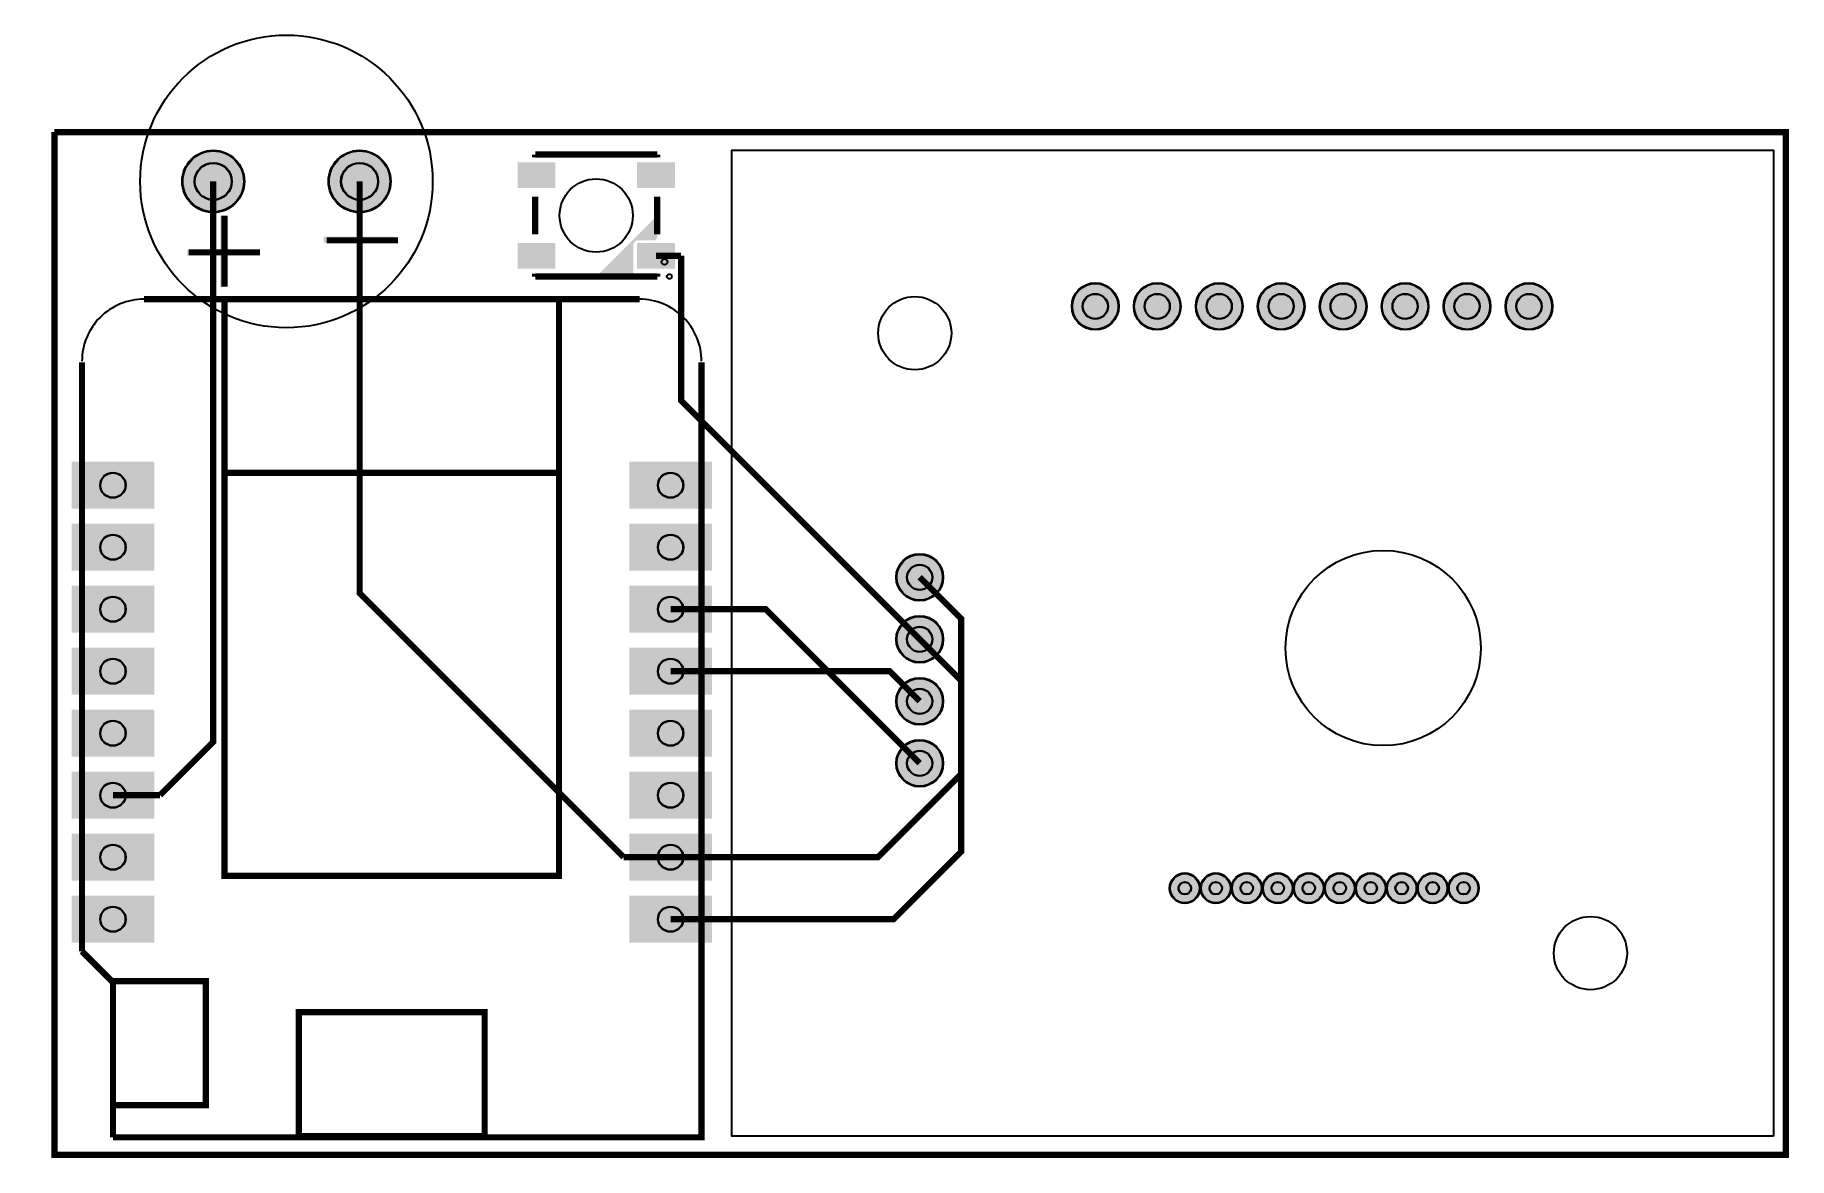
# Model space of a CAD drawing. Header units: millimetres. Extents: x -0.6 to 71.3, y 0 to 46.
import ezdxf

# ---------------------------------------------------------------- set-up
doc = ezdxf.new("R2010")
doc.units = ezdxf.units.MM
for name, color, linetype, true_color in [('BoardOutLine', 7, 'Continuous', 0xff00ff), ('BottomLayer', 7, 'Continuous', 0x0000ff), ('BottomSolderMaskLayer', 7, 'Continuous', 0xaa00ff), ('Document', 7, 'Continuous', 0xffffff), ('Multi-Layer', 7, 'Continuous', 0xc0c0c0), ('TopLayer', 7, 'Continuous', 0xff0000), ('TopPasteMaskLayer', 7, 'Continuous', 0x808080), ('TopSilkLayer', 7, 'Continuous', 0xffcc00), ('TopSolderMaskLayer', 7, 'Continuous', 0x800080)]:
    doc.layers.add(name, color=color, linetype=linetype, true_color=true_color)

msp = doc.modelspace()

# ---------------------------------------------------------------- hatches: boundary and pattern name
at = {"layer": 'BottomSolderMaskLayer'}
for points in [[(5.433020066040217, 40.010160020320086, 1), (7.983032766065617, 40.010160020320086, 1)], [(11.433020066040218, 40.010160020320086, 1), (13.983032766065616, 40.010160020320086, 1)], [(41.90259080518159, 34.88950977901959, 1), (43.83299466598932, 34.88950977901959, 1)], [(44.44259588519172, 34.88950977901959, 1), (46.37299974599945, 34.88950977901959, 1)], [(46.982600965201854, 34.88950977901959, 1), (48.91300482600958, 34.88950977901959, 1)], [(49.52260604521199, 34.88950977901959, 1), (51.453009906019716, 34.88950977901959, 1)], [(52.06261112522212, 34.88950977901959, 1), (53.99301498602985, 34.88950977901959, 1)], [(54.60261620523225, 34.88950977901959, 1), (56.53302006603998, 34.88950977901959, 1)], [(57.142621285242384, 34.88950977901959, 1), (59.073025146050114, 34.88950977901959, 1)], [(59.682626365252744, 34.88950977901959, 1), (61.613030226060474, 34.88950977901959, 1)], [(4.292735585471064, 26.598933197866472), (0.8992887985776861, 26.598933197866472), (0.8992887985776861, 28.52933705867406), (4.292735585471064, 28.52933705867406)], [(23.759334518668993, 28.52933705867406), (27.152781305562485, 28.52933705867406), (27.152781305562485, 26.598933197866472), (23.759334518668993, 26.598933197866472)], [(4.292735585471064, 24.05892811785634), (0.8992887985776861, 24.05892811785634), (0.8992887985776861, 25.989331978663927), (4.292735585471064, 25.989331978663927)], [(23.759334518668993, 25.989331978663927), (27.152781305562485, 25.989331978663927), (27.152781305562485, 24.05892811785634), (23.759334518668993, 24.05892811785634)], [(34.704216408432885, 23.79222758445519, 1), (36.634620269240614, 23.79222758445519, 1)], [(4.292735585471064, 21.518923037846207), (0.8992887985776861, 21.518923037846207), (0.8992887985776861, 23.449326898653794), (4.292735585471064, 23.449326898653794)], [(23.759334518668993, 23.449326898653794), (27.152781305562485, 23.449326898653794), (27.152781305562485, 21.518923037846207), (23.759334518668993, 21.518923037846207)], [(34.704216408432885, 21.252222504445058, 1), (36.634620269240614, 21.252222504445058, 1)], [(4.292735585471064, 18.97891795783596), (0.8992887985776861, 18.97891795783596), (0.8992887985776861, 20.909321818643548), (4.292735585471064, 20.909321818643548)], [(23.759334518668993, 20.909321818643548), (27.152781305562485, 20.909321818643548), (27.152781305562485, 18.97891795783596), (23.759334518668993, 18.97891795783596)], [(34.704216408432885, 18.712217424434925, 1), (36.634620269240614, 18.712217424434925, 1)], [(4.292735585471064, 16.438912877825828), (0.8992887985776861, 16.438912877825828), (0.8992887985776861, 18.369316738633415), (4.292735585471064, 18.369316738633415)], [(23.759334518668993, 18.369316738633415), (27.152781305562485, 18.369316738633415), (27.152781305562485, 16.438912877825828), (23.759334518668993, 16.438912877825828)], [(34.704216408432885, 16.17221234442468, 1), (36.634620269240614, 16.17221234442468, 1)], [(4.292735585471064, 13.898907797815696), (0.8992887985776861, 13.898907797815696), (0.8992887985776861, 15.829311658623283), (4.292735585471064, 15.829311658623283)], [(23.759334518668993, 15.829311658623283), (27.152781305562485, 15.829311658623283), (27.152781305562485, 13.898907797815696), (23.759334518668993, 13.898907797815696)], [(4.292735585471064, 11.358902717805563), (0.8992887985776861, 11.358902717805563), (0.8992887985776861, 13.28930657861315), (4.292735585471064, 13.28930657861315)], [(23.759334518668993, 13.28930657861315), (27.152781305562485, 13.28930657861315), (27.152781305562485, 11.358902717805563), (23.759334518668993, 11.358902717805563)], [(45.91275082550168, 11.054102108204233, 1), (47.16344932689868, 11.054102108204233, 1)], [(47.18275336550686, 11.054102108204233, 1), (48.43345186690386, 11.054102108204233, 1)], [(48.452755905511815, 11.054102108204233, 1), (49.70345440690881, 11.054102108204233, 1)], [(49.722758445516995, 11.054102108204233, 1), (50.97345694691399, 11.054102108204233, 1)], [(50.992760985522175, 11.054102108204233, 1), (52.24345948691917, 11.054102108204233, 1)], [(52.26276352552713, 11.054102108204233, 1), (53.513462026924124, 11.054102108204233, 1)], [(53.53276606553231, 11.054102108204233, 1), (54.783464566929304, 11.054102108204233, 1)], [(54.80276860553726, 11.054102108204233, 1), (56.05346710693426, 11.054102108204233, 1)], [(56.07277114554244, 11.054102108204233, 1), (57.32346964693944, 11.054102108204233, 1)], [(57.34277368554739, 11.054102108204233, 1), (58.59347218694439, 11.054102108204233, 1)], [(4.292735585471064, 8.818897637795317), (0.8992887985776861, 8.818897637795317), (0.8992887985776861, 10.749301498602904), (4.292735585471064, 10.749301498602904)], [(23.759334518668993, 10.749301498602904), (27.152781305562485, 10.749301498602904), (27.152781305562485, 8.818897637795317), (23.759334518668993, 8.818897637795317)]]:
    msp.add_hatch(color=256, dxfattribs=at).paths.add_polyline_path(points)
at = {"layer": 'Document'}
for points in [[(7.246024892049718, 38.61196342392691), (7.246024892049718, 35.6909575819152), (6.992024384048818, 35.6909575819152), (6.992024384048818, 38.61196342392691)], [(14.153035306070706, 37.49687579375154), (11.232029464058996, 37.49687579375154), (11.232029464058996, 37.750876301752555), (14.153035306070706, 37.750876301752555)], [(8.565024130048187, 36.96215392430781), (5.644018288036477, 36.96215392430781), (5.644018288036477, 37.21615443230883), (8.565024130048187, 37.21615443230883)]]:
    msp.add_hatch(color=256, dxfattribs=at).paths.add_polyline_path(points)
at = {"layer": 'Multi-Layer'}
for points in [[(5.458026416052917, 40.010160020320086, 1), (7.958026416052917, 40.010160020320086, 1)], [(11.458026416052917, 40.010160020320086, 1), (13.958026416052917, 40.010160020320086, 1)], [(41.9279908559817, 34.88950977901959, 1), (43.80759461518921, 34.88950977901959, 1)], [(44.46799593599183, 34.88950977901959, 1), (46.34759969519934, 34.88950977901959, 1)], [(47.00800101600196, 34.88950977901959, 1), (48.887604775209475, 34.88950977901959, 1)], [(49.548006096012095, 34.88950977901959, 1), (51.42760985521961, 34.88950977901959, 1)], [(52.08801117602223, 34.88950977901959, 1), (53.96761493522974, 34.88950977901959, 1)], [(54.62801625603236, 34.88950977901959, 1), (56.50762001523987, 34.88950977901959, 1)], [(57.16802133604249, 34.88950977901959, 1), (59.047625095250005, 34.88950977901959, 1)], [(59.70802641605285, 34.88950977901959, 1), (61.587630175260365, 34.88950977901959, 1)], [(4.241935483870975, 26.649733299466675), (0.950088900177775, 26.649733299466675), (0.950088900177775, 28.478536957073857), (4.241935483870975, 28.478536957073857)], [(23.81013462026931, 28.478536957073857), (27.101981203962396, 28.478536957073857), (27.101981203962396, 26.649733299466675), (23.81013462026931, 26.649733299466675)], [(4.241935483870975, 24.10972821945643), (0.950088900177775, 24.10972821945643), (0.950088900177775, 25.938531877063724), (4.241935483870975, 25.938531877063724)], [(23.81013462026931, 25.938531877063724), (27.101981203962396, 25.938531877063724), (27.101981203962396, 24.10972821945643), (23.81013462026931, 24.10972821945643)], [(34.72961645923299, 23.79222758445519, 1), (36.609220218440505, 23.79222758445519, 1)], [(4.241935483870975, 21.569723139446296), (0.950088900177775, 21.569723139446296), (0.950088900177775, 23.39852679705359), (4.241935483870975, 23.39852679705359)], [(23.81013462026931, 23.39852679705359), (27.101981203962396, 23.39852679705359), (27.101981203962396, 21.569723139446296), (23.81013462026931, 21.569723139446296)], [(34.72961645923299, 21.252222504445058, 1), (36.609220218440505, 21.252222504445058, 1)], [(4.241935483870975, 19.029718059436163), (0.950088900177775, 19.029718059436163), (0.950088900177775, 20.85852171704346), (4.241935483870975, 20.85852171704346)], [(23.81013462026931, 20.85852171704346), (27.101981203962396, 20.85852171704346), (27.101981203962396, 19.029718059436163), (23.81013462026931, 19.029718059436163)], [(34.72961645923299, 18.712217424434925, 1), (36.609220218440505, 18.712217424434925, 1)], [(4.241935483870975, 16.48971297942603), (0.950088900177775, 16.48971297942603), (0.950088900177775, 18.318516637033213), (4.241935483870975, 18.318516637033213)], [(23.81013462026931, 18.318516637033213), (27.101981203962396, 18.318516637033213), (27.101981203962396, 16.48971297942603), (23.81013462026931, 16.48971297942603)], [(34.72961645923299, 16.17221234442468, 1), (36.609220218440505, 16.17221234442468, 1)], [(4.241935483870975, 13.949707899415785), (0.950088900177775, 13.949707899415785), (0.950088900177775, 15.77851155702308), (4.241935483870975, 15.77851155702308)], [(23.81013462026931, 15.77851155702308), (27.101981203962396, 15.77851155702308), (27.101981203962396, 13.949707899415785), (23.81013462026931, 13.949707899415785)], [(4.241935483870975, 11.409702819405652), (0.950088900177775, 11.409702819405652), (0.950088900177775, 13.238506477012947), (4.241935483870975, 13.238506477012947)], [(23.81013462026931, 13.238506477012947), (27.101981203962396, 13.238506477012947), (27.101981203962396, 11.409702819405652), (23.81013462026931, 11.409702819405652)], [(45.93815087630178, 11.054102108204233, 1), (47.13804927609858, 11.054102108204233, 1)], [(47.20815341630696, 11.054102108204233, 1), (48.40805181610376, 11.054102108204233, 1)], [(48.478155956311916, 11.054102108204233, 1), (49.67805435610871, 11.054102108204233, 1)], [(49.748158496317096, 11.054102108204233, 1), (50.94805689611389, 11.054102108204233, 1)], [(51.018161036322276, 11.054102108204233, 1), (52.21805943611907, 11.054102108204233, 1)], [(52.28816357632723, 11.054102108204233, 1), (53.48806197612402, 11.054102108204233, 1)], [(53.55816611633241, 11.054102108204233, 1), (54.7580645161292, 11.054102108204233, 1)], [(54.82816865633736, 11.054102108204233, 1), (56.028067056134155, 11.054102108204233, 1)], [(56.09817119634254, 11.054102108204233, 1), (57.298069596139335, 11.054102108204233, 1)], [(57.368173736347494, 11.054102108204233, 1), (58.56807213614429, 11.054102108204233, 1)], [(4.241935483870975, 8.86969773939552), (0.950088900177775, 8.86969773939552), (0.950088900177775, 10.698501397002815), (4.241935483870975, 10.698501397002815)], [(23.81013462026931, 10.698501397002815), (27.101981203962396, 10.698501397002815), (27.101981203962396, 8.86969773939552), (23.81013462026931, 8.86969773939552)]]:
    msp.add_hatch(color=256, dxfattribs=at).paths.add_polyline_path(points)
at = {"layer": 'TopLayer'}
for points in [[(19.208788417576898, 40.7622301244603), (20.707391414782705, 40.7622301244603), (20.707391414782705, 39.76400812801637), (19.208788417576898, 39.76400812801637)], [(24.107543815087638, 40.7622301244603), (25.60868681737361, 40.7622301244603), (25.60868681737361, 39.76400812801637), (24.107543815087638, 39.76400812801637)], [(19.208788417576898, 37.46220472440939), (20.707391414782705, 37.46220472440939), (20.707391414782705, 36.46398272796546), (19.208788417576898, 36.46398272796546)], [(24.107543815087638, 37.46220472440939), (25.60868681737361, 37.46220472440939), (25.60868681737361, 36.46398272796546), (24.107543815087638, 36.46398272796546)]]:
    msp.add_hatch(color=256, dxfattribs=at).paths.add_polyline_path(points)
at = {"layer": 'TopPasteMaskLayer'}
for points in [[(19.208788417576898, 40.7622301244603), (20.707391414782705, 40.7622301244603), (20.707391414782705, 39.76400812801637), (19.208788417576898, 39.76400812801637)], [(24.107543815087638, 40.7622301244603), (25.60868681737361, 40.7622301244603), (25.60868681737361, 39.76400812801637), (24.107543815087638, 39.76400812801637)], [(19.208788417576898, 37.46220472440939), (20.707391414782705, 37.46220472440939), (20.707391414782705, 36.46398272796546), (19.208788417576898, 36.46398272796546)], [(24.107543815087638, 37.46220472440939), (25.60868681737361, 37.46220472440939), (25.60868681737361, 36.46398272796546), (24.107543815087638, 36.46398272796546)]]:
    msp.add_hatch(color=256, dxfattribs=at).paths.add_polyline_path(points)
at = {"layer": 'TopSilkLayer'}
msp.add_hatch(color=256, dxfattribs=at).paths.add_polyline_path([(22.408051816103807, 36.11310642621288), (24.908102616205042, 38.613157226314456), (24.908102616205042, 37.68420116840241), (24.82105664211349, 37.5971551943104), (24.059055118110336, 37.5971551943104), (23.932054864109887, 37.47015494030984), (23.932054864109887, 36.11310642621288)])
at = {"layer": 'TopSolderMaskLayer'}
for points in [[(5.433020066040217, 40.010160020320086, 1), (7.983032766065617, 40.010160020320086, 1)], [(11.433020066040218, 40.010160020320086, 1), (13.983032766065616, 40.010160020320086, 1)], [(19.18341202273791, 40.787583723554576), (20.73276780962169, 40.787583723554576), (20.73276780962169, 39.738651948271695), (19.18341202273791, 39.738651948271695)], [(24.082127850277175, 40.787583723554576), (25.634109663918252, 40.787583723554576), (25.634109663918252, 39.738651948271695), (24.082127850277175, 39.738651948271695)], [(19.18341202273791, 37.487555742853374), (20.73276780962169, 37.487555742853374), (20.73276780962169, 36.43862396757049), (19.18341202273791, 36.43862396757049)], [(24.082127850277175, 37.487555742853374), (25.634109663918252, 37.487555742853374), (25.634109663918252, 36.43862396757049), (24.082127850277175, 36.43862396757049)], [(41.90259080518159, 34.88950977901959, 1), (43.83299466598932, 34.88950977901959, 1)], [(44.44259588519172, 34.88950977901959, 1), (46.37299974599945, 34.88950977901959, 1)], [(46.982600965201854, 34.88950977901959, 1), (48.91300482600958, 34.88950977901959, 1)], [(49.52260604521199, 34.88950977901959, 1), (51.453009906019716, 34.88950977901959, 1)], [(52.06261112522212, 34.88950977901959, 1), (53.99301498602985, 34.88950977901959, 1)], [(54.60261620523225, 34.88950977901959, 1), (56.53302006603998, 34.88950977901959, 1)], [(57.142621285242384, 34.88950977901959, 1), (59.073025146050114, 34.88950977901959, 1)], [(59.682626365252744, 34.88950977901959, 1), (61.613030226060474, 34.88950977901959, 1)], [(4.292735585471064, 26.598933197866472), (0.8992887985776861, 26.598933197866472), (0.8992887985776861, 28.52933705867406), (4.292735585471064, 28.52933705867406)], [(23.759334518668993, 28.52933705867406), (27.152781305562485, 28.52933705867406), (27.152781305562485, 26.598933197866472), (23.759334518668993, 26.598933197866472)], [(4.292735585471064, 24.05892811785634), (0.8992887985776861, 24.05892811785634), (0.8992887985776861, 25.989331978663927), (4.292735585471064, 25.989331978663927)], [(23.759334518668993, 25.989331978663927), (27.152781305562485, 25.989331978663927), (27.152781305562485, 24.05892811785634), (23.759334518668993, 24.05892811785634)], [(34.704216408432885, 23.79222758445519, 1), (36.634620269240614, 23.79222758445519, 1)], [(4.292735585471064, 21.518923037846207), (0.8992887985776861, 21.518923037846207), (0.8992887985776861, 23.449326898653794), (4.292735585471064, 23.449326898653794)], [(23.759334518668993, 23.449326898653794), (27.152781305562485, 23.449326898653794), (27.152781305562485, 21.518923037846207), (23.759334518668993, 21.518923037846207)], [(34.704216408432885, 21.252222504445058, 1), (36.634620269240614, 21.252222504445058, 1)], [(4.292735585471064, 18.97891795783596), (0.8992887985776861, 18.97891795783596), (0.8992887985776861, 20.909321818643548), (4.292735585471064, 20.909321818643548)], [(23.759334518668993, 20.909321818643548), (27.152781305562485, 20.909321818643548), (27.152781305562485, 18.97891795783596), (23.759334518668993, 18.97891795783596)], [(34.704216408432885, 18.712217424434925, 1), (36.634620269240614, 18.712217424434925, 1)], [(4.292735585471064, 16.438912877825828), (0.8992887985776861, 16.438912877825828), (0.8992887985776861, 18.369316738633415), (4.292735585471064, 18.369316738633415)], [(23.759334518668993, 18.369316738633415), (27.152781305562485, 18.369316738633415), (27.152781305562485, 16.438912877825828), (23.759334518668993, 16.438912877825828)], [(34.704216408432885, 16.17221234442468, 1), (36.634620269240614, 16.17221234442468, 1)], [(4.292735585471064, 13.898907797815696), (0.8992887985776861, 13.898907797815696), (0.8992887985776861, 15.829311658623283), (4.292735585471064, 15.829311658623283)], [(23.759334518668993, 15.829311658623283), (27.152781305562485, 15.829311658623283), (27.152781305562485, 13.898907797815696), (23.759334518668993, 13.898907797815696)], [(4.292735585471064, 11.358902717805563), (0.8992887985776861, 11.358902717805563), (0.8992887985776861, 13.28930657861315), (4.292735585471064, 13.28930657861315)], [(23.759334518668993, 13.28930657861315), (27.152781305562485, 13.28930657861315), (27.152781305562485, 11.358902717805563), (23.759334518668993, 11.358902717805563)], [(45.91275082550168, 11.054102108204233, 1), (47.16344932689868, 11.054102108204233, 1)], [(47.18275336550686, 11.054102108204233, 1), (48.43345186690386, 11.054102108204233, 1)], [(48.452755905511815, 11.054102108204233, 1), (49.70345440690881, 11.054102108204233, 1)], [(49.722758445516995, 11.054102108204233, 1), (50.97345694691399, 11.054102108204233, 1)], [(50.992760985522175, 11.054102108204233, 1), (52.24345948691917, 11.054102108204233, 1)], [(52.26276352552713, 11.054102108204233, 1), (53.513462026924124, 11.054102108204233, 1)], [(53.53276606553231, 11.054102108204233, 1), (54.783464566929304, 11.054102108204233, 1)], [(54.80276860553726, 11.054102108204233, 1), (56.05346710693426, 11.054102108204233, 1)], [(56.07277114554244, 11.054102108204233, 1), (57.32346964693944, 11.054102108204233, 1)], [(57.34277368554739, 11.054102108204233, 1), (58.59347218694439, 11.054102108204233, 1)], [(4.292735585471064, 8.818897637795317), (0.8992887985776861, 8.818897637795317), (0.8992887985776861, 10.749301498602904), (4.292735585471064, 10.749301498602904)], [(23.759334518668993, 10.749301498602904), (27.152781305562485, 10.749301498602904), (27.152781305562485, 8.818897637795317), (23.759334518668993, 8.818897637795317)]]:
    msp.add_hatch(color=256, dxfattribs=at).paths.add_polyline_path(points)

# ---------------------------------------------------------------- linework, layer by layer
at = {"layer": 'BoardOutLine', "const_width": 0.25400050800101603}
msp.add_lwpolyline([(0.1980187960375588, 42.032004064008106), (71.17614935229881, 42.032004064008106), (71.17614935229881, 0.13208026416054963), (0.1982727965456661, 0.13208026416054963), (0.1982727965456661, 42.032004064008106)], dxfattribs=at)
at = {"layer": 'BottomLayer', "const_width": 0.25400050800101603}
for points in [[(23.530962661925514, 12.3241046482093), (12.708026416052917, 23.147040894081783), (12.708026416052917, 40.010160020320086)], [(35.66941833883675, 23.792202184404346), (37.36977393954771, 22.091897383794844), (37.36977393954771, 15.731521463042895), (33.96235712471412, 12.3241046482093), (25.456057912115966, 12.3241046482093)], [(25.456057912115966, 22.484124968249944), (29.35748031496064, 22.484124968249944), (35.66941833883675, 16.172186944373834)], [(25.456057912115966, 12.3241046482093), (23.530962661925514, 12.3241046482093)]]:
    msp.add_lwpolyline(points, dxfattribs=at)
at = {"layer": 'BottomSolderMaskLayer'}
for centre, radius in [((6.708026416052917, 40.010160020320086), 1.2750063500127), ((12.708026416052917, 40.010160020320086), 1.2750063500127), ((6.708026416052917, 40.010160020320086), 0.7650167640980444), ((12.708026416052917, 40.010160020320086), 0.7650167640980444), ((42.867792735585454, 34.88950977901959), 0.9652019304038612), ((42.867792735585454, 34.88950977901959), 0.5217307731912763), ((45.407797815595586, 34.88950977901959), 0.9652019304038612), ((45.407797815595586, 34.88950977901959), 0.5217307731912763), ((47.94780289560572, 34.88950977901959), 0.9652019304038612), ((47.94780289560572, 34.88950977901959), 0.5217307731912763), ((50.48780797561585, 34.88950977901959), 0.9652019304038612), ((50.48780797561585, 34.88950977901959), 0.5217307731912763), ((53.027813055625984, 34.88950977901959), 0.9652019304038612), ((53.027813055625984, 34.88950977901959), 0.5217307731912763), ((55.56781813563612, 34.88950977901959), 0.9652019304038612), ((55.56781813563612, 34.88950977901959), 0.5217307731912763), ((58.10782321564625, 34.88950977901959), 0.9652019304038612), ((58.10782321564625, 34.88950977901959), 0.5217307731912763), ((60.64782829565661, 34.88950977901959), 0.9652019304038612), ((60.64782829565661, 34.88950977901959), 0.5217307731912763), ((2.596012192024432, 27.564135128270323), 0.5236800597057985), ((25.456057912115966, 27.564135128270323), 0.5236800597057985), ((2.596012192024432, 25.024130048260076), 0.5236800597057985), ((25.456057912115966, 25.024130048260076), 0.5236800597057985), ((35.66941833883675, 23.79222758445519), 0.9652019304038612), ((35.66941833883675, 23.79222758445519), 0.5217307731912763), ((2.596012192024432, 22.484124968249944), 0.5236800597057985), ((25.456057912115966, 22.484124968249944), 0.5236800597057985), ((35.66941833883675, 21.252222504445058), 0.9652019304038612), ((35.66941833883675, 21.252222504445058), 0.5217307731912763), ((2.596012192024432, 19.94411988823981), 0.5236800597057985), ((25.456057912115966, 19.94411988823981), 0.5236800597057985), ((35.66941833883675, 18.712217424434925), 0.9652019304038612), ((35.66941833883675, 18.712217424434925), 0.5217307731912763), ((2.596012192024432, 17.40411480822968), 0.5236800597057985), ((25.456057912115966, 17.40411480822968), 0.5236800597057985), ((35.66941833883675, 16.17221234442468), 0.9652019304038612), ((35.66941833883675, 16.17221234442468), 0.5217307731912763), ((2.596012192024432, 14.864109728219432), 0.5236800597057985), ((25.456057912115966, 14.864109728219432), 0.5236800597057985), ((2.596012192024432, 12.3241046482093), 0.5236800597057985), ((25.456057912115966, 12.3241046482093), 0.5236800597057985), ((46.53810007620018, 11.054102108204233), 0.6253492506985014), ((47.80810261620536, 11.054102108204233), 0.6253492506985014), ((49.07810515621031, 11.054102108204233), 0.6253492506985014), ((50.34810769621549, 11.054102108204233), 0.6253492506985014), ((51.61811023622067, 11.054102108204233), 0.6253492506985014), ((52.888112776225626, 11.054102108204233), 0.6253492506985014), ((54.158115316230806, 11.054102108204233), 0.6253492506985014), ((55.42811785623576, 11.054102108204233), 0.6253492506985014), ((56.69812039624094, 11.054102108204233), 0.6253492506985014), ((57.96812293624589, 11.054102108204233), 0.6253492506985014), ((46.53810007620018, 11.054102108204233), 0.2605974883414627), ((47.80810261620536, 11.054102108204233), 0.2605974883414627), ((49.07810515621031, 11.054102108204233), 0.2605974883414627), ((50.34810769621549, 11.054102108204233), 0.2605974883414627), ((51.61811023622067, 11.054102108204233), 0.2605974883414627), ((52.888112776225626, 11.054102108204233), 0.2605974883414627), ((54.158115316230806, 11.054102108204233), 0.2605974883414627), ((55.42811785623576, 11.054102108204233), 0.2605974883414627), ((56.69812039624094, 11.054102108204233), 0.2605974883414627), ((57.96812293624589, 11.054102108204233), 0.2605974883414627), ((2.596012192024432, 9.784099568199167), 0.5236800597057985), ((25.456057912115966, 9.784099568199167), 0.5236800597057985)]:
    msp.add_circle(centre, radius, dxfattribs=at)
at = {"layer": 'Document'}
msp.add_circle((25.20802641605269, 36.7132334264669), 0.11988823977647957, dxfattribs=at)
at = {"layer": 'Multi-Layer'}
for centre, radius in [((6.708026416052917, 40.010160020320086), 1.25), ((12.708026416052917, 40.010160020320086), 1.25), ((6.708026416052917, 40.010160020320086), 0.7500127000254001), ((12.708026416052917, 40.010160020320086), 0.7500127000254001), ((35.46621793243594, 33.79222758445519), 1.5000000000000002), ((42.867792735585454, 34.88950977901959), 0.9398018796037594), ((42.867792735585454, 34.88950977901959), 0.5080010160020321), ((45.407797815595586, 34.88950977901959), 0.9398018796037594), ((45.407797815595586, 34.88950977901959), 0.5080010160020321), ((47.94780289560572, 34.88950977901959), 0.9398018796037594), ((47.94780289560572, 34.88950977901959), 0.5080010160020321), ((50.48780797561585, 34.88950977901959), 0.9398018796037594), ((50.48780797561585, 34.88950977901959), 0.5080010160020321), ((53.027813055625984, 34.88950977901959), 0.9398018796037594), ((53.027813055625984, 34.88950977901959), 0.5080010160020321), ((55.56781813563612, 34.88950977901959), 0.9398018796037594), ((55.56781813563612, 34.88950977901959), 0.5080010160020321), ((58.10782321564625, 34.88950977901959), 0.9398018796037594), ((58.10782321564625, 34.88950977901959), 0.5080010160020321), ((60.64782829565661, 34.88950977901959), 0.9398018796037594), ((60.64782829565661, 34.88950977901959), 0.5080010160020321), ((2.596012192024432, 27.564135128270323), 0.5080010160020321), ((25.456057912115966, 27.564135128270323), 0.5080010160020321), ((2.596012192024432, 25.024130048260076), 0.5080010160020321), ((25.456057912115966, 25.024130048260076), 0.5080010160020321), ((35.66941833883675, 23.79222758445519), 0.9398018796037594), ((54.66865633731254, 20.894081788163703), 4), ((35.66941833883675, 23.79222758445519), 0.5080010160020321), ((2.596012192024432, 22.484124968249944), 0.5080010160020321), ((25.456057912115966, 22.484124968249944), 0.5080010160020321), ((35.66941833883675, 21.252222504445058), 0.9398018796037594), ((35.66941833883675, 21.252222504445058), 0.5080010160020321), ((2.596012192024432, 19.94411988823981), 0.5080010160020321), ((25.456057912115966, 19.94411988823981), 0.5080010160020321), ((35.66941833883675, 18.712217424434925), 0.9398018796037594), ((35.66941833883675, 18.712217424434925), 0.5080010160020321), ((2.596012192024432, 17.40411480822968), 0.5080010160020321), ((25.456057912115966, 17.40411480822968), 0.5080010160020321), ((35.66941833883675, 16.17221234442468), 0.9398018796037594), ((35.66941833883675, 16.17221234442468), 0.5080010160020321), ((2.596012192024432, 14.864109728219432), 0.5080010160020321), ((25.456057912115966, 14.864109728219432), 0.5080010160020321), ((2.596012192024432, 12.3241046482093), 0.5080010160020321), ((25.456057912115966, 12.3241046482093), 0.5080010160020321), ((46.53810007620018, 11.054102108204233), 0.5999491998983999), ((47.80810261620536, 11.054102108204233), 0.5999491998983999), ((49.07810515621031, 11.054102108204233), 0.5999491998983999), ((50.34810769621549, 11.054102108204233), 0.5999491998983999), ((51.61811023622067, 11.054102108204233), 0.5999491998983999), ((52.888112776225626, 11.054102108204233), 0.5999491998983999), ((54.158115316230806, 11.054102108204233), 0.5999491998983999), ((55.42811785623576, 11.054102108204233), 0.5999491998983999), ((56.69812039624094, 11.054102108204233), 0.5999491998983999), ((57.96812293624589, 11.054102108204233), 0.5999491998983999), ((46.53810007620018, 11.054102108204233), 0.25001270002540005), ((47.80810261620536, 11.054102108204233), 0.25001270002540005), ((49.07810515621031, 11.054102108204233), 0.25001270002540005), ((50.34810769621549, 11.054102108204233), 0.25001270002540005), ((51.61811023622067, 11.054102108204233), 0.25001270002540005), ((52.888112776225626, 11.054102108204233), 0.25001270002540005), ((54.158115316230806, 11.054102108204233), 0.25001270002540005), ((55.42811785623576, 11.054102108204233), 0.25001270002540005), ((56.69812039624094, 11.054102108204233), 0.25001270002540005), ((57.96812293624589, 11.054102108204233), 0.25001270002540005), ((2.596012192024432, 9.784099568199167), 0.5080010160020321), ((25.456057912115966, 9.784099568199167), 0.5080010160020321), ((63.16751333502657, 8.394716789433687), 1.5000000000000002)]:
    msp.add_circle(centre, radius, dxfattribs=at)
at = {"layer": 'TopLayer', "const_width": 0.25400050800101603}
for points in [[(4.52110744221477, 14.864109728219432), (6.708026416052917, 17.05102870205735), (6.708026416052917, 40.010160020320086)], [(24.857886715773475, 36.96314452628906), (25.887655575311328, 36.96314452628906)], [(25.887655575311328, 36.96314452628906), (25.887655575311328, 31.034010668021324), (35.66941833883675, 21.252197104394213)], [(27.38115316230642, 9.784099568199167), (34.600076200152444, 9.784099568199167), (37.36977393954771, 12.553797307594664), (37.36977393954771, 19.55189230378471), (35.66941833883675, 21.252197104394213)], [(25.456057912115966, 19.94411988823981), (34.437490474980905, 19.94411988823981), (35.66941833883675, 18.71219202438408)], [(2.596012192024432, 14.864109728219432), (4.52110744221477, 14.864109728219432)], [(25.456057912115966, 9.784099568199167), (27.38115316230642, 9.784099568199167)]]:
    msp.add_lwpolyline(points, dxfattribs=at)
at = {"layer": 'TopSilkLayer', "const_width": 0.25400050800101603}
for points in [[(19.90810261620527, 41.11310642621277), (24.908102616205042, 41.11310642621277)], [(19.90810261620527, 40.99337058674121), (19.90810261620527, 41.11310642621277)], [(24.908102616205042, 41.11310642621277), (24.908102616205042, 40.99337058674121)], [(19.90810261620527, 37.843484886969804), (19.90810261620527, 39.38272796545584)], [(24.908102616205042, 39.38272796545584), (24.908102616205042, 37.843484886969804)], [(7.168021336042557, 38.613157226314456), (7.168021336042557, 35.69215138430275)], [(14.280035560071155, 37.5971551943104), (11.359029718059446, 37.5971551943104)], [(8.618923037846116, 37.1058420116841), (5.697917195834407, 37.1058420116841)], [(19.90810261620527, 36.11310642621288), (19.90810261620527, 36.23284226568455)], [(24.908102616205042, 36.11310642621288), (19.90810261620527, 36.11310642621288)], [(24.908102616205042, 36.23284226568455), (24.908102616205042, 36.11310642621288)], [(3.866014732029498, 35.184124968249876), (24.186055372110786, 35.184124968249876)], [(7.168021336042557, 28.072110744221504), (7.168021336042557, 35.184124968249876)], [(20.884048768097728, 28.072110744221504), (20.884048768097728, 35.184124968249876)], [(1.326009652019252, 32.598425196850485), (1.326009652019252, 8.468376936753884)], [(26.72606045212092, 32.598425196850485), (26.72606045212092, 0.8483616967234866), (2.596012192024432, 0.8483616967234866)], [(1.326009652019252, 8.468376936753884), (2.596012192024432, 7.198374396748818), (2.596012192024432, 0.8483616967234866)]]:
    msp.add_lwpolyline(points, dxfattribs=at)
at = {"layer": 'TopSilkLayer'}
msp.add_lwpolyline([(70.66840233680455, 0.8943357886716967), (27.96812293624589, 0.8940817881635894), (27.96812293624589, 41.29413258826514), (70.66814833629678, 41.29413258826514)], close=True, dxfattribs=at)
at = {"layer": 'TopSilkLayer', "const_width": 0.25400050800101603}
for points in [[(7.168021336042557, 28.072110744221504), (20.884048768097728, 28.072110744221504), (20.884048768097728, 11.562077724155415), (7.168021336042557, 11.562077724155415), (7.168021336042557, 28.072110744221504)], [(6.406019812039631, 7.24406908813819), (2.596012192024432, 7.24406908813819), (2.596012192024432, 2.164058928117811), (6.406019812039631, 2.164058928117811), (6.406019812039631, 7.24406908813819)], [(10.216027432054943, 0.8940563881127446), (17.83604267208534, 0.8940563881127446), (17.83604267208534, 5.97406654813301), (10.216027432054943, 5.97406654813301), (10.216027432054943, 0.8940563881127446)]]:
    msp.add_lwpolyline(points, close=True, dxfattribs=at)
at = {"layer": 'TopSilkLayer'}
for centre, radius in [((9.708026416052917, 40.010160020320086), 5.994665989331979), ((22.407416814833596, 38.613157226314456), 1.5001270002540006), ((25.407924815849583, 36.11328422656845), 0.10007620015240032)]:
    msp.add_circle(centre, radius, dxfattribs=at)
for centre, start, end in [((3.866035052065172, 32.644124968254914), 90, 180.00011459029153), ((24.18603505207534, 32.644124968254914), 359.9998854080972, 90)]:
    msp.add_arc(centre, 2.5400000000000005, start, end, dxfattribs=at)
at = {"layer": 'TopSolderMaskLayer'}
for centre, radius in [((6.708026416052917, 40.010160020320086), 1.2750063500127), ((12.708026416052917, 40.010160020320086), 1.2750063500127), ((6.708026416052917, 40.010160020320086), 0.7650167640980444), ((12.708026416052917, 40.010160020320086), 0.7650167640980444), ((42.867792735585454, 34.88950977901959), 0.9652019304038612), ((42.867792735585454, 34.88950977901959), 0.5217307731912763), ((45.407797815595586, 34.88950977901959), 0.9652019304038612), ((45.407797815595586, 34.88950977901959), 0.5217307731912763), ((47.94780289560572, 34.88950977901959), 0.9652019304038612), ((47.94780289560572, 34.88950977901959), 0.5217307731912763), ((50.48780797561585, 34.88950977901959), 0.9652019304038612), ((50.48780797561585, 34.88950977901959), 0.5217307731912763), ((53.027813055625984, 34.88950977901959), 0.9652019304038612), ((53.027813055625984, 34.88950977901959), 0.5217307731912763), ((55.56781813563612, 34.88950977901959), 0.9652019304038612), ((55.56781813563612, 34.88950977901959), 0.5217307731912763), ((58.10782321564625, 34.88950977901959), 0.9652019304038612), ((58.10782321564625, 34.88950977901959), 0.5217307731912763), ((60.64782829565661, 34.88950977901959), 0.9652019304038612), ((60.64782829565661, 34.88950977901959), 0.5217307731912763), ((2.596012192024432, 27.564135128270323), 0.5236800597057985), ((25.456057912115966, 27.564135128270323), 0.5236800597057985), ((2.596012192024432, 25.024130048260076), 0.5236800597057985), ((25.456057912115966, 25.024130048260076), 0.5236800597057985), ((35.66941833883675, 23.79222758445519), 0.9652019304038612), ((35.66941833883675, 23.79222758445519), 0.5217307731912763), ((2.596012192024432, 22.484124968249944), 0.5236800597057985), ((25.456057912115966, 22.484124968249944), 0.5236800597057985), ((35.66941833883675, 21.252222504445058), 0.9652019304038612), ((35.66941833883675, 21.252222504445058), 0.5217307731912763), ((2.596012192024432, 19.94411988823981), 0.5236800597057985), ((25.456057912115966, 19.94411988823981), 0.5236800597057985), ((35.66941833883675, 18.712217424434925), 0.9652019304038612), ((35.66941833883675, 18.712217424434925), 0.5217307731912763), ((2.596012192024432, 17.40411480822968), 0.5236800597057985), ((25.456057912115966, 17.40411480822968), 0.5236800597057985), ((35.66941833883675, 16.17221234442468), 0.9652019304038612), ((35.66941833883675, 16.17221234442468), 0.5217307731912763), ((2.596012192024432, 14.864109728219432), 0.5236800597057985), ((25.456057912115966, 14.864109728219432), 0.5236800597057985), ((2.596012192024432, 12.3241046482093), 0.5236800597057985), ((25.456057912115966, 12.3241046482093), 0.5236800597057985), ((46.53810007620018, 11.054102108204233), 0.6253492506985014), ((47.80810261620536, 11.054102108204233), 0.6253492506985014), ((49.07810515621031, 11.054102108204233), 0.6253492506985014), ((50.34810769621549, 11.054102108204233), 0.6253492506985014), ((51.61811023622067, 11.054102108204233), 0.6253492506985014), ((52.888112776225626, 11.054102108204233), 0.6253492506985014), ((54.158115316230806, 11.054102108204233), 0.6253492506985014), ((55.42811785623576, 11.054102108204233), 0.6253492506985014), ((56.69812039624094, 11.054102108204233), 0.6253492506985014), ((57.96812293624589, 11.054102108204233), 0.6253492506985014), ((46.53810007620018, 11.054102108204233), 0.2605974883414627), ((47.80810261620536, 11.054102108204233), 0.2605974883414627), ((49.07810515621031, 11.054102108204233), 0.2605974883414627), ((50.34810769621549, 11.054102108204233), 0.2605974883414627), ((51.61811023622067, 11.054102108204233), 0.2605974883414627), ((52.888112776225626, 11.054102108204233), 0.2605974883414627), ((54.158115316230806, 11.054102108204233), 0.2605974883414627), ((55.42811785623576, 11.054102108204233), 0.2605974883414627), ((56.69812039624094, 11.054102108204233), 0.2605974883414627), ((57.96812293624589, 11.054102108204233), 0.2605974883414627), ((2.596012192024432, 9.784099568199167), 0.5236800597057985), ((25.456057912115966, 9.784099568199167), 0.5236800597057985)]:
    msp.add_circle(centre, radius, dxfattribs=at)

doc.saveas('drawing.dxf')
